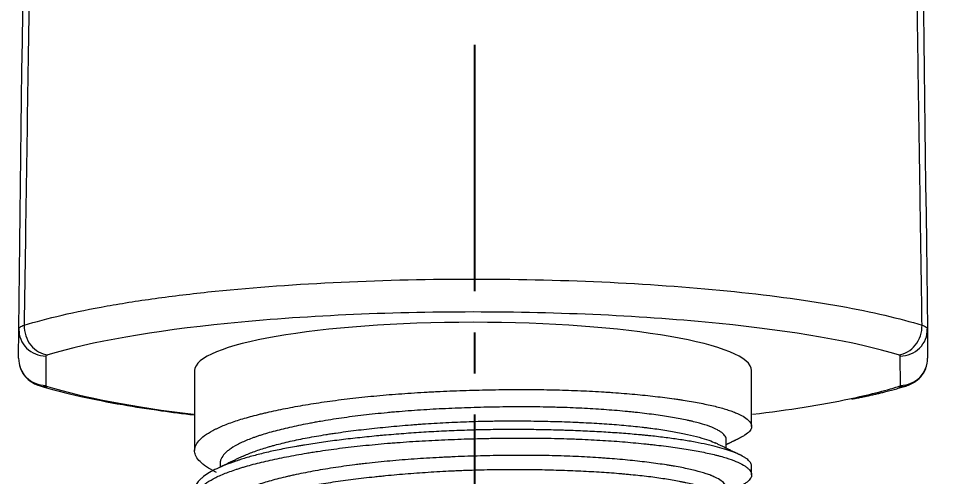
# Model space of a CAD drawing. Header units: inches. Extents: x 1105 to 1525, y -292 to 302.
# Drawn here: x 1207.48 to 1241.56, y -167.93 to -151.07 of the extents above; entities that cross this region are included whole.
import ezdxf

# ---------------------------------------------------------------- set-up
doc = ezdxf.new("R2010")
doc.units = ezdxf.units.IN
doc.header["$LTSCALE"] = 2.42
doc.header["$MEASUREMENT"] = 0
doc.header["$PDMODE"] = 3
doc.header["$PDSIZE"] = 0.3125
doc.linetypes.add('CENTER2', pattern=[1.125, 0.75, -0.125, 0.125, -0.125])
doc.layers.get('0').update_dxf_attribs({"linetype": 'CONTINUOUS'})
doc.layers.get('Defpoints').update_dxf_attribs({"linetype": 'CONTINUOUS'})
doc.layers.add('CENTER', color=1, linetype='CENTER2')
doc.layers.add('DIM', color=3, linetype='CONTINUOUS', lineweight=18)
doc.styles.get("Standard").update_dxf_attribs({"font": 'arial.ttf', "width": 0.8})
doc.dimstyles.new('ISO-25', dxfattribs={"dimtxt": 5, "dimasz": 2.5, "dimexe": 1.25, "dimexo": 0.625, "dimgap": 2, "dimtad": 1, "dimtih": 1, "dimtoh": 1, "dimdec": 1, "dimdsep": 46, "dimtxsty": 'Standard', "dimcen": 0, "dimclrd": 3, "dimclre": 3, "dimclrt": 4, "dimadec": 0, "dimazin": 0, "dimtfac": 1, "dimtdec": 1, "dimtmove": 0, "dimatfit": 3, "dimfxl": 1, "dimarcsym": 0})

# ---------------------------------------------------------------- blocks, each defined once
blk = doc.blocks.new('*D37')
at = {"layer": 'Defpoints', "color": 0, "transparency": 16777216}
for p in [(1228.664, 82.988), (1322.64, 82.988), (1224.209, -176.481)]:
    blk.add_point(p, dxfattribs=at)
at = {"layer": 'DIM', "color": 3, "lineweight": -2, "transparency": 16777216}
for p, q in [((1229.289, 82.988), (1323.89, 82.988)), ((1322.64, 77.988), (1322.64, -42.193)), ((1322.64, -171.481), (1322.64, -51.299)), ((1224.834, -176.481), (1323.89, -176.481))]:
    blk.add_line(p, q, dxfattribs=at)
at = {"layer": 'DIM', "color": 3, "transparency": 16777216}
for points in [[(1321.806, 77.988), (1323.473, 77.988), (1322.64, 82.988)], [(1321.806, -171.481), (1323.473, -171.481), (1322.64, -176.481)]]:
    blk.add_solid(points, dxfattribs=at)
at = {"layer": 'DIM', "color": 4, "transparency": 16777216, "insert": (1322.64, -46.746), "char_height": 5, "attachment_point": 5}
blk.add_mtext('259.5', dxfattribs=at)

msp = doc.modelspace()

# ---------------------------------------------------------------- linework, layer by layer
at = {"linetype": 'Continuous', "lineweight": 18, "extrusion": (-1, -2.22045e-16, 0)}
for p, q in [((1207.48, -163.577), (1207.486, -162.498)), ((1240.931, -162.498), (1240.937, -163.577)), ((1213.959, -164.033), (1213.959, -166.978)), ((1234.459, -166.085), (1234.459, -164.033)), ((1233.524, -166.888), (1233.524, -166.562)), ((1214.893, -167.456), (1214.893, -167.588)), ((1234.459, -167.872), (1234.459, -167.555))]:
    msp.add_line(p, q, dxfattribs=at)
at = {"linetype": 'Continuous', "lineweight": 13, "extrusion": (-1, -2.22045e-16, 0)}
for p, q in [((1208.486, -163.495), (1208.48, -164.574)), ((1239.937, -164.574), (1239.931, -163.495))]:
    msp.add_line(p, q, dxfattribs=at)
at = {"linetype": 'Continuous', "lineweight": 13}
for centre, major_axis, ratio, start_param, end_param in [((1208.486, -162.51), (1, -0.005), 0.984807, 3.134556, 4.71757), ((1208.552, -162.467), (-0.291, 0.957), 0.855104, 1.208734, 2.800059), ((1239.865, -162.467), (0.291, 0.957), 0.855097, 3.483119, 5.07447), ((1239.931, -162.51), (1, 0.005), 0.984807, 4.707208, 6.290222), ((1208.48, -163.589), (1, -0.005), 0.984807, 3.134556, 4.71757), ((1208.545, -163.632), (0.293, 0.956), 0.856909, 3.126214, 3.485189), ((1239.872, -163.632), (-0.293, 0.956), 0.856905, 2.798001, 3.157223)]:
    msp.add_ellipse(centre, major_axis=major_axis, ratio=ratio, start_param=start_param, end_param=end_param, dxfattribs=at)
at = {"linetype": 'Continuous', "lineweight": 18}
for centre, major_axis, ratio, start_param, end_param in [((1224.209, -164.033), (-10.25, 0), 0.173648, 3.141593, 6.283185), ((1239.937, -163.589), (1, 0.005), 0.984807, 4.707208, 6.290222)]:
    msp.add_ellipse(centre, major_axis=major_axis, ratio=ratio, start_param=start_param, end_param=end_param, dxfattribs=at)
at = {"linetype": 'Continuous', "lineweight": 13}
for points, knots in [([(1209.652, -44.592), (1209.638, -45.33), (1209.611, -46.802), (1209.57, -49.002), (1209.529, -51.19), (1209.489, -53.364), (1209.449, -55.526), (1209.409, -57.674), (1209.37, -59.809), (1209.332, -61.931), (1209.294, -64.04), (1209.256, -66.136), (1209.218, -68.219), (1209.181, -70.288), (1209.144, -72.345), (1209.108, -74.388), (1209.072, -76.418), (1209.037, -78.435), (1209.001, -80.439), (1208.967, -82.43), (1208.932, -84.408), (1208.898, -86.373), (1208.864, -88.324), (1208.831, -90.263), (1208.798, -92.188), (1208.766, -94.1), (1208.733, -96), (1208.701, -97.886), (1208.67, -99.758), (1208.639, -101.618), (1208.586, -104.783), (1208.512, -109.264), (1208.417, -115.074), (1208.322, -120.906), (1208.229, -126.762), (1208.136, -132.64), (1208.044, -138.54), (1207.953, -144.463), (1207.863, -150.409), (1207.773, -156.378), (1207.713, -160.364), (1207.684, -162.361)], [0, 0, 0, 0, 0.018804, 0.037496, 0.056077, 0.074546, 0.092903, 0.111149, 0.129283, 0.147306, 0.165216, 0.183016, 0.200703, 0.21828, 0.235744, 0.253097, 0.270338, 0.287468, 0.304486, 0.321393, 0.338188, 0.354871, 0.371443, 0.387903, 0.404251, 0.420488, 0.436614, 0.452628, 0.46853, 0.484321, 0.5, 0.549138, 0.598468, 0.647989, 0.697702, 0.747606, 0.797702, 0.847989, 0.898468, 0.949138, 1, 1, 1, 1]), ([(1240.733, -162.361), (1240.718, -161.323), (1240.687, -159.246), (1240.64, -156.133), (1240.593, -153.021), (1240.546, -149.911), (1240.499, -146.802), (1240.451, -143.696), (1240.403, -140.591), (1240.355, -137.488), (1240.307, -134.386), (1240.258, -131.287), (1240.209, -128.189), (1240.16, -125.093), (1240.11, -121.999), (1240.06, -118.906), (1240.01, -115.815), (1239.96, -112.726), (1239.909, -109.639), (1239.858, -106.553), (1239.805, -103.344), (1239.749, -99.988), (1239.689, -96.462), (1239.628, -92.87), (1239.565, -89.212), (1239.501, -85.486), (1239.435, -81.694), (1239.367, -77.836), (1239.298, -73.91), (1239.227, -69.919), (1239.155, -65.86), (1239.08, -61.735), (1239.004, -57.544), (1238.926, -53.286), (1238.846, -48.961), (1238.792, -46.056), (1238.765, -44.593)], [0, 0, 0, 0, 0.026448, 0.052882, 0.079301, 0.105705, 0.132094, 0.158469, 0.184829, 0.211174, 0.237504, 0.26382, 0.290121, 0.316407, 0.342679, 0.368936, 0.395178, 0.421406, 0.447618, 0.473817, 0.5, 0.529369, 0.559304, 0.589806, 0.620874, 0.652508, 0.684708, 0.717475, 0.750808, 0.784708, 0.819174, 0.854206, 0.889805, 0.92597, 0.962702, 1, 1, 1, 1]), ([(1239.865, -163.452), (1238.283, -162.971), (1235.985, -162.571), (1230.546, -162.023), (1227.38, -161.873), (1221.04, -161.874), (1217.895, -162.021), (1212.444, -162.569), (1210.134, -162.971), (1208.552, -163.452)], [0, 0, 0, 0, 0.25, 0.25, 0.5, 0.5, 0.75, 0.75, 1, 1, 1, 1]), ([(1207.486, -162.498), (1207.486, -162.486), (1207.49, -162.474), (1207.507, -162.45), (1207.52, -162.438), (1207.553, -162.415), (1207.574, -162.403), (1207.624, -162.382), (1207.652, -162.371), (1207.684, -162.361)], [0, 0, 0, 0, 0.25, 0.25, 0.5, 0.5, 0.75, 0.75, 1, 1, 1, 1]), ([(1240.733, -162.361), (1240.765, -162.371), (1240.794, -162.382), (1240.843, -162.403), (1240.864, -162.415), (1240.897, -162.438), (1240.91, -162.45), (1240.927, -162.474), (1240.931, -162.486), (1240.931, -162.498)], [0, 0, 0, 0, 0.25, 0.25, 0.5, 0.5, 0.75, 0.75, 1, 1, 1, 1])]:
    msp.add_open_spline(points, degree=3, knots=knots, dxfattribs=at)
at = {"linetype": 'Continuous', "lineweight": 18}
for points, knots in [([(1207.486, -162.498), (1207.767, -139.913), (1208.048, -117.33), (1208.535, -78.109), (1208.742, -61.47), (1208.949, -44.832)], [0, 0, 0, 0, 0.575713, 0.575713, 1, 1, 1, 1]), ([(1239.468, -44.832), (1239.675, -61.463), (1239.882, -78.096), (1240.369, -117.317), (1240.65, -139.906), (1240.931, -162.498)], [0, 0, 0, 0, 0.424114, 0.424114, 1, 1, 1, 1]), ([(1207.684, -162.361), (1208.518, -162.102), (1209.55, -161.863), (1211.33, -161.546), (1211.962, -161.447), (1213.293, -161.266), (1213.992, -161.183), (1216.172, -160.961), (1217.738, -160.848), (1220.975, -160.697), (1222.647, -160.659), (1225.982, -160.662), (1227.645, -160.703), (1230.853, -160.859), (1232.397, -160.974), (1235.259, -161.271), (1236.575, -161.453), (1238.902, -161.87), (1239.913, -162.106), (1240.733, -162.361)], [0, 0, 0, 0, 0.125, 0.125, 0.1875, 0.1875, 0.25, 0.25, 0.375, 0.375, 0.5, 0.5, 0.625, 0.625, 0.75, 0.75, 0.875, 0.875, 1, 1, 1, 1]), ([(1208.552, -163.452), (1208.537, -163.457), (1208.524, -163.461), (1208.496, -163.476), (1208.486, -163.485), (1208.486, -163.495)], [0, 0, 0, 0, 0.347252, 0.347252, 1, 1, 1, 1]), ([(1239.931, -163.495), (1239.931, -163.49), (1239.928, -163.485), (1239.913, -163.47), (1239.893, -163.461), (1239.865, -163.452)], [0, 0, 0, 0, 0.347407, 0.347407, 1, 1, 1, 1]), ([(1207.496, -163.76), (1207.515, -163.87), (1207.582, -164.069), (1207.768, -164.317), (1207.997, -164.488), (1208.161, -164.559), (1208.242, -164.585)], [0, 0, 0, 0, 0.280056, 0.547843, 0.790182, 1, 1, 1, 1]), ([(1240.175, -164.585), (1240.324, -164.537), (1240.551, -164.416), (1240.816, -164.114), (1240.898, -163.893), (1240.922, -163.76)], [0, 0, 0, 0, 0.375605, 0.661786, 1, 1, 1, 1]), ([(1208.242, -164.585), (1208.7, -164.724), (1209.641, -164.969), (1211.191, -165.273), (1212.615, -165.496), (1213.532, -165.615), (1213.951, -165.664), (1213.958, -165.665)], [0, 0, 0, 0, 0.321253, 0.594769, 0.820052, 0.997057, 1, 1, 1, 1]), ([(1208.48, -164.574), (1208.48, -164.579), (1208.483, -164.584), (1208.498, -164.599), (1208.518, -164.608), (1208.545, -164.617)], [0, 0, 0, 0, 0.344938, 0.344938, 1, 1, 1, 1]), ([(1239.872, -164.617), (1239.887, -164.612), (1239.899, -164.607), (1239.927, -164.593), (1239.937, -164.583), (1239.937, -164.574)], [0, 0, 0, 0, 0.344954, 0.344954, 1, 1, 1, 1]), ([(1214.765, -167.778), (1214.748, -167.77), (1214.732, -167.762), (1214.596, -167.694), (1214.489, -167.633), (1214.372, -167.555), (1214.35, -167.54), (1214.307, -167.509), (1214.245, -167.462), (1214.192, -167.415), (1214.098, -167.321), (1214.001, -167.196), (1213.963, -167.069), (1213.957, -166.972), (1213.959, -166.94), (1213.966, -166.899), (1213.968, -166.891), (1213.972, -166.874), (1213.974, -166.866), (1213.981, -166.842), (1213.986, -166.825), (1214.019, -166.744), (1214.061, -166.679), (1214.172, -166.551), (1214.243, -166.487), (1214.412, -166.361), (1214.511, -166.299), (1214.654, -166.222), (1214.684, -166.207), (1214.729, -166.184), (1214.745, -166.177), (1214.776, -166.161), (1214.855, -166.124), (1214.94, -166.087), (1215.152, -165.999), (1215.46, -165.885), (1215.818, -165.777), (1216.106, -165.698), (1216.205, -165.672), (1216.359, -165.634), (1216.411, -165.621), (1216.517, -165.596), (1216.57, -165.583), (1216.842, -165.52), (1217.068, -165.472), (1217.54, -165.379), (1218.031, -165.289), (1218.559, -165.208), (1218.968, -165.149), (1219.108, -165.131), (1219.39, -165.094), (1219.533, -165.077), (1219.965, -165.026), (1220.258, -164.995), (1220.854, -164.938), (1221.156, -164.913), (1221.772, -164.866), (1222.084, -164.846), (1222.481, -164.823), (1222.561, -164.819), (1222.72, -164.811), (1222.959, -164.799), (1223.198, -164.788), (1223.676, -164.769), (1223.995, -164.758), (1224.632, -164.741), (1224.951, -164.735), (1225.429, -164.729), (1225.588, -164.728), (1225.787, -164.727), (1225.827, -164.727), (1225.907, -164.727), (1225.947, -164.727), (1226.066, -164.727), (1226.145, -164.727), (1226.539, -164.729), (1226.85, -164.732), (1227.461, -164.746), (1227.761, -164.755), (1228.353, -164.778), (1228.643, -164.793), (1229, -164.814), (1229.071, -164.819), (1229.178, -164.826), (1229.213, -164.828), (1229.283, -164.833), (1229.458, -164.845), (1229.629, -164.858), (1230.033, -164.891), (1230.553, -164.939), (1231.035, -164.995), (1231.383, -165.039), (1231.497, -165.054), (1231.663, -165.078), (1231.718, -165.086), (1231.827, -165.102), (1231.881, -165.11), (1232.146, -165.151), (1232.345, -165.185), (1232.718, -165.256), (1233.065, -165.33), (1233.362, -165.409), (1233.566, -165.472), (1233.631, -165.493), (1233.753, -165.536), (1233.811, -165.558), (1233.972, -165.624), (1234.065, -165.668), (1234.222, -165.759), (1234.286, -165.806), (1234.385, -165.899), (1234.419, -165.946), (1234.444, -166.006), (1234.448, -166.017), (1234.454, -166.041), (1234.456, -166.053), (1234.46, -166.088), (1234.458, -166.111), (1234.443, -166.181), (1234.392, -166.272), (1234.282, -166.362), (1234.178, -166.429), (1234.139, -166.451), (1234.086, -166.479), (1234.075, -166.485), (1234.053, -166.496), (1234.042, -166.501), (1234.03, -166.507), (1234.029, -166.507), (1234.028, -166.508)], [0, 0, 0, 0, 0.003228, 0.003228, 0.027685, 0.027685, 0.0338, 0.0338, 0.039914, 0.052142, 0.052142, 0.0766, 0.101057, 0.101057, 0.113285, 0.113285, 0.116342, 0.116342, 0.119399, 0.119399, 0.125514, 0.125514, 0.149971, 0.149971, 0.174428, 0.174428, 0.198885, 0.198885, 0.204999, 0.204999, 0.208056, 0.208056, 0.211113, 0.223342, 0.223342, 0.247799, 0.272256, 0.272256, 0.284484, 0.284484, 0.290599, 0.290599, 0.296713, 0.296713, 0.32117, 0.32117, 0.345627, 0.370084, 0.370084, 0.382313, 0.382313, 0.394541, 0.394541, 0.418998, 0.418998, 0.443455, 0.443455, 0.467912, 0.467912, 0.474027, 0.474027, 0.480141, 0.492369, 0.492369, 0.516826, 0.516826, 0.541284, 0.541284, 0.553512, 0.553512, 0.556569, 0.556569, 0.559626, 0.559626, 0.565741, 0.565741, 0.590198, 0.590198, 0.614655, 0.614655, 0.639112, 0.639112, 0.645226, 0.645226, 0.648283, 0.648283, 0.65134, 0.663569, 0.663569, 0.688026, 0.712483, 0.712483, 0.724711, 0.724711, 0.730826, 0.730826, 0.73694, 0.73694, 0.761397, 0.761397, 0.785854, 0.810311, 0.810311, 0.82254, 0.82254, 0.834768, 0.834768, 0.859225, 0.859225, 0.883682, 0.883682, 0.908139, 0.908139, 0.914254, 0.914254, 0.920368, 0.920368, 0.932596, 0.932596, 0.957053, 0.98151, 0.98151, 0.993739, 0.993739, 0.996796, 0.996796, 0.999853, 0.999853, 1, 1, 1, 1]), ([(1233.524, -166.566), (1233.524, -166.538), (1233.518, -166.51), (1233.487, -166.438), (1233.453, -166.393), (1233.378, -166.326), (1233.349, -166.304), (1233.307, -166.276), (1233.299, -166.27), (1233.281, -166.259), (1233.254, -166.243), (1233.225, -166.226), (1233.124, -166.172), (1233.028, -166.129), (1232.808, -166.047), (1232.684, -166.007), (1232.476, -165.949), (1232.403, -165.93), (1232.288, -165.902), (1232.229, -165.889), (1232.168, -165.875), (1232.127, -165.866), (1232.106, -165.861), (1231.917, -165.821), (1231.738, -165.787), (1231.355, -165.722), (1231.152, -165.691), (1230.723, -165.633), (1230.496, -165.605), (1230.199, -165.572), (1230.138, -165.566), (1230.016, -165.553), (1229.955, -165.547), (1229.769, -165.529), (1229.642, -165.517), (1229.258, -165.484), (1228.731, -165.445), (1228.173, -165.416), (1227.744, -165.398), (1227.598, -165.393), (1227.378, -165.386), (1227.304, -165.384), (1227.155, -165.38), (1227.081, -165.378), (1226.708, -165.37), (1226.407, -165.367), (1225.799, -165.365), (1225.493, -165.367), (1224.875, -165.376), (1224.563, -165.383), (1223.934, -165.402), (1223.622, -165.414), (1223.003, -165.442), (1222.696, -165.458), (1222.088, -165.497), (1221.786, -165.519), (1221.412, -165.55), (1221.337, -165.556), (1221.188, -165.569), (1221.114, -165.576), (1220.893, -165.597), (1220.747, -165.612), (1220.316, -165.657), (1219.756, -165.723), (1219.226, -165.799), (1218.84, -165.86), (1218.713, -165.881), (1218.525, -165.914), (1218.463, -165.924), (1218.34, -165.947), (1218.28, -165.958), (1217.98, -166.014), (1217.752, -166.061), (1217.319, -166.157), (1217.114, -166.206), (1216.727, -166.308), (1216.545, -166.361), (1216.332, -166.43), (1216.291, -166.443), (1216.209, -166.471), (1216.089, -166.513), (1215.978, -166.556), (1215.766, -166.642), (1215.64, -166.7), (1215.415, -166.82), (1215.317, -166.881), (1215.212, -166.959), (1215.182, -166.982), (1215.154, -167.006), (1215.136, -167.022), (1215.127, -167.03), (1215.084, -167.07), (1215.054, -167.101), (1214.975, -167.197), (1214.938, -167.261), (1214.9, -167.37), (1214.893, -167.415), (1214.893, -167.46)], [0, 0, 0, 0, 0.019791, 0.019791, 0.051712, 0.051712, 0.067672, 0.067672, 0.071662, 0.071662, 0.075652, 0.083632, 0.083632, 0.115552, 0.115552, 0.147473, 0.147473, 0.163433, 0.163433, 0.171413, 0.175403, 0.175403, 0.179393, 0.179393, 0.211313, 0.211313, 0.243234, 0.243234, 0.275154, 0.275154, 0.283134, 0.283134, 0.291114, 0.291114, 0.307074, 0.307074, 0.338995, 0.370915, 0.370915, 0.386875, 0.386875, 0.394855, 0.394855, 0.402835, 0.402835, 0.434756, 0.434756, 0.466676, 0.466676, 0.498596, 0.498596, 0.530517, 0.530517, 0.562437, 0.562437, 0.594357, 0.594357, 0.602337, 0.602337, 0.610317, 0.610317, 0.626278, 0.626278, 0.658198, 0.690118, 0.690118, 0.706078, 0.706078, 0.714058, 0.714058, 0.722038, 0.722038, 0.753959, 0.753959, 0.785879, 0.785879, 0.817799, 0.817799, 0.82578, 0.82578, 0.83376, 0.84972, 0.84972, 0.88164, 0.88164, 0.91356, 0.91356, 0.92154, 0.925531, 0.925531, 0.929521, 0.929521, 0.945481, 0.945481, 0.977401, 0.977401, 1, 1, 1, 1]), ([(1215.721, -167.187), (1215.737, -167.179), (1215.753, -167.172), (1215.891, -167.111), (1216.025, -167.057), (1216.317, -166.952), (1216.475, -166.901), (1216.687, -166.838), (1216.73, -166.825), (1216.818, -166.8), (1216.863, -166.788), (1216.999, -166.751), (1217.092, -166.727), (1217.377, -166.656), (1217.577, -166.611), (1217.994, -166.524), (1218.212, -166.483), (1218.553, -166.424), (1218.669, -166.405), (1218.846, -166.377), (1218.906, -166.367), (1219.026, -166.349), (1219.087, -166.34), (1219.394, -166.295), (1219.644, -166.261), (1220.156, -166.198), (1220.68, -166.139), (1221.224, -166.087), (1221.641, -166.051), (1221.781, -166.039), (1221.993, -166.023), (1222.064, -166.017), (1222.206, -166.007), (1222.278, -166.002), (1222.633, -165.977), (1222.919, -165.96), (1223.492, -165.93), (1223.78, -165.918), (1224.357, -165.899), (1224.647, -165.892), (1225.011, -165.886), (1225.084, -165.885), (1225.229, -165.884), (1225.446, -165.882), (1225.661, -165.881), (1226.089, -165.882), (1226.652, -165.888), (1227.201, -165.902), (1227.608, -165.915), (1227.743, -165.92), (1227.944, -165.928), (1228.01, -165.931), (1228.143, -165.937), (1228.209, -165.94), (1228.537, -165.957), (1228.791, -165.972), (1229.285, -166.005), (1229.524, -166.023), (1229.988, -166.064), (1230.212, -166.086), (1230.482, -166.117), (1230.536, -166.123), (1230.642, -166.136), (1230.695, -166.143), (1230.851, -166.163), (1230.952, -166.176), (1231.247, -166.219), (1231.619, -166.279), (1231.948, -166.345), (1232.255, -166.414), (1232.398, -166.449), (1232.66, -166.523), (1232.779, -166.56), (1232.978, -166.631), (1233.062, -166.665), (1233.135, -166.7)], [0, 0, 0, 0, 0.005072, 0.005072, 0.043498, 0.043498, 0.081924, 0.081924, 0.091531, 0.091531, 0.101137, 0.101137, 0.12035, 0.12035, 0.158776, 0.158776, 0.197203, 0.197203, 0.216416, 0.216416, 0.226022, 0.226022, 0.235629, 0.235629, 0.274055, 0.274055, 0.312481, 0.350907, 0.350907, 0.37012, 0.37012, 0.379726, 0.379726, 0.389333, 0.389333, 0.427759, 0.427759, 0.466185, 0.466185, 0.504611, 0.504611, 0.514218, 0.514218, 0.523824, 0.543037, 0.543037, 0.581463, 0.619889, 0.619889, 0.639102, 0.639102, 0.648709, 0.648709, 0.658315, 0.658315, 0.696741, 0.696741, 0.735167, 0.735167, 0.773594, 0.773594, 0.7832, 0.7832, 0.792807, 0.792807, 0.81202, 0.81202, 0.850446, 0.888872, 0.888872, 0.927298, 0.927298, 0.965724, 0.965724, 1, 1, 1, 1]), ([(1234.459, -167.553), (1234.459, -167.553), (1234.459, -167.553), (1234.458, -167.516), (1234.439, -167.443), (1234.384, -167.372), (1234.328, -167.318), (1234.296, -167.291), (1234.259, -167.264), (1234.233, -167.246), (1234.22, -167.238), (1234.149, -167.193), (1234.084, -167.158), (1233.936, -167.089), (1233.771, -167.021), (1233.472, -166.921), (1233.238, -166.857), (1233.081, -166.817), (1233.049, -166.81), (1232.984, -166.794), (1232.951, -166.786), (1232.85, -166.763), (1232.78, -166.747), (1232.568, -166.702), (1232.27, -166.644), (1231.944, -166.591), (1231.604, -166.54), (1231.428, -166.515), (1231.06, -166.47), (1230.869, -166.448), (1230.622, -166.422), (1230.572, -166.417), (1230.471, -166.408), (1230.32, -166.393), (1230.166, -166.38), (1229.855, -166.353), (1229.431, -166.321), (1228.767, -166.28), (1228.306, -166.258), (1227.954, -166.244), (1227.835, -166.239), (1227.656, -166.233), (1227.595, -166.231), (1227.475, -166.227), (1227.173, -166.218), (1226.625, -166.206), (1225.885, -166.199), (1225.385, -166.201), (1224.882, -166.206), (1224.629, -166.21), (1224.31, -166.218), (1224.246, -166.22), (1224.119, -166.223), (1223.928, -166.229), (1223.738, -166.236), (1223.359, -166.251), (1222.857, -166.274), (1222.112, -166.319), (1221.622, -166.355), (1221.257, -166.385), (1221.136, -166.395), (1220.954, -166.411), (1220.894, -166.416), (1220.773, -166.427), (1220.474, -166.455), (1219.947, -166.509), (1219.272, -166.588), (1218.623, -166.675), (1218.209, -166.738), (1217.955, -166.78), (1217.905, -166.788), (1217.805, -166.805), (1217.755, -166.814), (1217.608, -166.84), (1217.511, -166.857), (1217.226, -166.911), (1217.044, -166.948), (1216.692, -167.025), (1216.354, -167.104), (1216.044, -167.189), (1215.822, -167.253), (1215.714, -167.286), (1215.609, -167.32), (1215.54, -167.342), (1215.507, -167.354), (1215.34, -167.41), (1215.215, -167.456), (1214.984, -167.548), (1214.77, -167.642), (1214.499, -167.784), (1214.354, -167.882), (1214.274, -167.943), (1214.258, -167.956), (1214.228, -167.98), (1214.214, -167.993), (1214.173, -168.03), (1214.147, -168.055), (1214.079, -168.13), (1214.007, -168.229), (1213.972, -168.329), (1213.96, -168.402), (1213.959, -168.425), (1213.959, -168.447)], [0, 0, 0, 0, 0.000094, 0.000094, 0.023652, 0.047211, 0.047211, 0.05899, 0.064879, 0.064879, 0.070769, 0.070769, 0.094327, 0.094327, 0.117885, 0.141444, 0.165002, 0.165002, 0.170891, 0.170891, 0.176781, 0.176781, 0.18856, 0.18856, 0.212118, 0.235677, 0.235677, 0.259235, 0.259235, 0.282793, 0.282793, 0.288683, 0.288683, 0.294572, 0.306351, 0.306351, 0.32991, 0.353468, 0.377026, 0.377026, 0.388805, 0.388805, 0.394695, 0.394695, 0.400584, 0.424142, 0.447701, 0.471259, 0.471259, 0.494817, 0.494817, 0.500707, 0.500707, 0.506596, 0.518375, 0.518375, 0.541934, 0.565492, 0.58905, 0.58905, 0.600829, 0.600829, 0.606719, 0.606719, 0.612608, 0.636167, 0.659725, 0.683283, 0.706841, 0.706841, 0.712731, 0.712731, 0.71862, 0.71862, 0.7304, 0.7304, 0.753958, 0.753958, 0.777516, 0.801074, 0.801074, 0.812853, 0.818743, 0.818743, 0.824632, 0.824632, 0.848191, 0.848191, 0.871749, 0.895307, 0.918865, 0.918865, 0.924755, 0.924755, 0.930645, 0.930645, 0.942424, 0.942424, 0.965982, 0.98954, 0.98954, 1, 1, 1, 1]), ([(1214.747, -169.556), (1214.729, -169.547), (1214.712, -169.539), (1214.575, -169.469), (1214.47, -169.408), (1214.289, -169.286), (1214.213, -169.224), (1214.09, -169.099), (1214.043, -169.036), (1214.002, -168.956), (1213.995, -168.94), (1213.983, -168.908), (1213.977, -168.892), (1213.965, -168.843), (1213.96, -168.811), (1213.957, -168.714), (1213.97, -168.65), (1214.025, -168.521), (1214.068, -168.456), (1214.154, -168.36), (1214.186, -168.328), (1214.24, -168.28), (1214.259, -168.264), (1214.299, -168.232), (1214.321, -168.216), (1214.43, -168.136), (1214.531, -168.074), (1214.761, -167.953), (1214.89, -167.893), (1215.174, -167.777), (1215.329, -167.72), (1215.541, -167.651), (1215.606, -167.63), (1215.672, -167.609), (1215.717, -167.595), (1215.74, -167.589), (1215.854, -167.555), (1215.949, -167.528), (1216.24, -167.449), (1216.445, -167.398), (1216.876, -167.3), (1217.102, -167.252), (1217.576, -167.159), (1217.824, -167.114), (1218.115, -167.065), (1218.148, -167.06), (1218.213, -167.049), (1218.311, -167.033), (1218.543, -166.997), (1218.745, -166.968), (1219.155, -166.91), (1219.715, -166.839), (1220.301, -166.777), (1220.751, -166.735), (1220.902, -166.721), (1221.094, -166.705), (1221.133, -166.702), (1221.21, -166.696), (1221.248, -166.693), (1221.365, -166.684), (1221.442, -166.678), (1221.83, -166.649), (1222.142, -166.629), (1222.771, -166.594), (1223.087, -166.579), (1223.723, -166.554), (1224.043, -166.543), (1224.445, -166.533), (1224.526, -166.531), (1224.688, -166.527), (1224.768, -166.526), (1225.009, -166.521), (1225.169, -166.519), (1225.647, -166.514), (1226.277, -166.512), (1226.895, -166.52), (1227.354, -166.53), (1227.506, -166.534), (1227.733, -166.541), (1227.808, -166.544), (1227.959, -166.549), (1228.034, -166.552), (1228.407, -166.568), (1228.697, -166.583), (1229.263, -166.617), (1229.537, -166.637), (1230.072, -166.681), (1230.331, -166.705), (1230.645, -166.738), (1230.708, -166.745), (1230.831, -166.759), (1230.893, -166.766), (1231.075, -166.787), (1231.194, -166.802), (1231.541, -166.846), (1231.761, -166.878), (1232.177, -166.943), (1232.374, -166.977), (1232.744, -167.048), (1232.918, -167.085), (1233.1, -167.129), (1233.12, -167.134), (1233.16, -167.144), (1233.218, -167.159), (1233.351, -167.194), (1233.456, -167.224), (1233.656, -167.287), (1233.895, -167.372), (1234.078, -167.462), (1234.194, -167.53), (1234.229, -167.553), (1234.269, -167.583), (1234.276, -167.589), (1234.291, -167.6), (1234.298, -167.606), (1234.319, -167.624), (1234.332, -167.636), (1234.392, -167.694), (1234.425, -167.742), (1234.46, -167.835), (1234.463, -167.882), (1234.439, -167.974), (1234.413, -168.02), (1234.36, -168.077), (1234.349, -168.089), (1234.324, -168.111), (1234.31, -168.123), (1234.267, -168.157), (1234.235, -168.179), (1234.155, -168.229), (1234.105, -168.257), (1234.05, -168.284)], [0, 0, 0, 0, 0.003533, 0.003533, 0.028064, 0.028064, 0.052595, 0.052595, 0.077127, 0.077127, 0.08326, 0.08326, 0.089393, 0.089393, 0.101658, 0.101658, 0.12619, 0.12619, 0.150721, 0.150721, 0.162987, 0.162987, 0.16912, 0.16912, 0.175253, 0.175253, 0.199784, 0.199784, 0.224316, 0.224316, 0.248847, 0.248847, 0.25498, 0.258046, 0.258046, 0.261113, 0.261113, 0.273378, 0.273378, 0.29791, 0.29791, 0.322441, 0.322441, 0.346973, 0.346973, 0.350039, 0.350039, 0.353106, 0.359239, 0.371504, 0.371504, 0.396036, 0.420567, 0.420567, 0.432833, 0.432833, 0.435899, 0.435899, 0.438966, 0.438966, 0.445099, 0.445099, 0.46963, 0.46963, 0.494162, 0.494162, 0.518693, 0.518693, 0.524826, 0.524826, 0.530959, 0.530959, 0.543224, 0.543224, 0.567756, 0.592287, 0.592287, 0.604553, 0.604553, 0.610686, 0.610686, 0.616819, 0.616819, 0.64135, 0.64135, 0.665882, 0.665882, 0.690413, 0.690413, 0.696546, 0.696546, 0.702679, 0.702679, 0.714945, 0.714945, 0.739476, 0.739476, 0.764007, 0.764007, 0.788539, 0.788539, 0.791605, 0.791605, 0.794672, 0.800805, 0.81307, 0.81307, 0.837602, 0.862133, 0.862133, 0.874399, 0.874399, 0.877465, 0.877465, 0.880532, 0.880532, 0.886665, 0.886665, 0.911196, 0.911196, 0.935728, 0.935728, 0.960259, 0.960259, 0.966392, 0.966392, 0.972525, 0.972525, 0.984791, 0.984791, 1, 1, 1, 1]), ([(1233.524, -168.351), (1233.524, -168.34), (1233.523, -168.33), (1233.519, -168.308), (1233.511, -168.274), (1233.493, -168.24), (1233.447, -168.173), (1233.4, -168.128), (1233.277, -168.04), (1233.201, -167.996), (1233.085, -167.943), (1233.049, -167.927), (1233.011, -167.911), (1232.985, -167.901), (1232.918, -167.874), (1232.847, -167.848), (1232.664, -167.788), (1232.393, -167.71), (1232.068, -167.638), (1231.804, -167.587), (1231.713, -167.57), (1231.571, -167.545), (1231.522, -167.537), (1231.449, -167.525), (1231.424, -167.521), (1231.374, -167.513), (1231.148, -167.477), (1230.908, -167.444), (1230.462, -167.388), (1230.228, -167.361), (1229.741, -167.312), (1229.487, -167.289), (1229.19, -167.266), (1229.157, -167.264), (1229.09, -167.259), (1229.057, -167.256), (1228.956, -167.249), (1228.753, -167.235), (1228.547, -167.223), (1228.13, -167.2), (1227.562, -167.175), (1226.972, -167.161), (1226.521, -167.155), (1226.369, -167.154), (1226.177, -167.153), (1226.139, -167.153), (1226.062, -167.152), (1225.946, -167.152), (1225.831, -167.153), (1225.446, -167.154), (1225.137, -167.158), (1224.518, -167.171), (1224.208, -167.18), (1223.742, -167.196), (1223.586, -167.202), (1223.352, -167.213), (1223.235, -167.218), (1223.118, -167.224), (1223.04, -167.227), (1223.001, -167.229), (1222.651, -167.248), (1222.345, -167.266), (1221.74, -167.309), (1221.443, -167.333), (1220.856, -167.387), (1220.568, -167.416), (1220.213, -167.457), (1220.142, -167.465), (1220.001, -167.482), (1219.931, -167.491), (1219.723, -167.517), (1219.587, -167.536), (1219.185, -167.592), (1218.668, -167.672), (1218.187, -167.761), (1217.841, -167.83), (1217.727, -167.853), (1217.561, -167.89), (1217.506, -167.902), (1217.398, -167.926), (1217.345, -167.939), (1217.083, -168), (1216.886, -168.051), (1216.519, -168.156), (1216.348, -168.209), (1216.032, -168.32), (1215.886, -168.377), (1215.622, -168.495), (1215.505, -168.555), (1215.302, -168.677), (1215.216, -168.739), (1215.073, -168.864), (1215.016, -168.927), (1214.964, -169.007), (1214.955, -169.024), (1214.938, -169.056), (1214.931, -169.072), (1214.912, -169.12), (1214.903, -169.152), (1214.895, -169.204), (1214.893, -169.224), (1214.893, -169.243)], [0, 0, 0, 0, 0.007606, 0.007606, 0.015594, 0.03157, 0.03157, 0.063523, 0.063523, 0.095476, 0.095476, 0.103465, 0.107459, 0.107459, 0.111453, 0.127429, 0.127429, 0.159382, 0.191335, 0.191335, 0.207312, 0.207312, 0.2153, 0.2153, 0.219294, 0.219294, 0.223288, 0.255241, 0.255241, 0.287194, 0.287194, 0.319147, 0.319147, 0.323141, 0.323141, 0.327135, 0.327135, 0.335124, 0.3511, 0.3511, 0.383053, 0.415006, 0.415006, 0.430982, 0.430982, 0.434977, 0.434977, 0.438971, 0.446959, 0.446959, 0.478912, 0.478912, 0.510865, 0.510865, 0.526841, 0.526841, 0.53483, 0.538824, 0.538824, 0.542818, 0.542818, 0.574771, 0.574771, 0.606724, 0.606724, 0.638677, 0.638677, 0.646665, 0.646665, 0.654653, 0.654653, 0.67063, 0.67063, 0.702583, 0.734535, 0.734535, 0.750512, 0.750512, 0.7585, 0.7585, 0.766488, 0.766488, 0.798441, 0.798441, 0.830394, 0.830394, 0.862347, 0.862347, 0.8943, 0.8943, 0.926253, 0.926253, 0.958206, 0.958206, 0.966194, 0.966194, 0.974183, 0.974183, 0.990159, 0.990159, 1, 1, 1, 1]), ([(1215.654, -169.005), (1215.733, -168.967), (1215.818, -168.929), (1215.975, -168.865), (1216.044, -168.838), (1216.153, -168.798), (1216.19, -168.785), (1216.265, -168.758), (1216.303, -168.745), (1216.497, -168.68), (1216.83, -168.579), (1217.203, -168.484), (1217.597, -168.393), (1217.805, -168.349), (1218.077, -168.296), (1218.133, -168.286), (1218.244, -168.265), (1218.412, -168.235), (1218.585, -168.205), (1218.935, -168.149), (1219.416, -168.077), (1219.924, -168.013), (1220.316, -167.967), (1220.448, -167.952), (1220.649, -167.931), (1220.717, -167.924), (1220.853, -167.91), (1220.921, -167.903), (1221.263, -167.87), (1221.539, -167.845), (1222.097, -167.801), (1222.378, -167.781), (1222.947, -167.745), (1223.235, -167.73), (1223.597, -167.713), (1223.67, -167.71), (1223.815, -167.704), (1223.888, -167.701), (1224.107, -167.694), (1224.253, -167.689), (1224.688, -167.677), (1225.264, -167.668), (1225.833, -167.667), (1226.399, -167.672), (1226.68, -167.676), (1227.239, -167.689), (1227.512, -167.698), (1228.046, -167.719), (1228.568, -167.744), (1229.065, -167.776), (1229.429, -167.803), (1229.549, -167.813), (1229.726, -167.828), (1229.785, -167.833), (1229.901, -167.843), (1229.959, -167.849), (1230.243, -167.876), (1230.461, -167.9), (1230.876, -167.952), (1231.074, -167.98), (1231.451, -168.039), (1231.63, -168.07), (1231.841, -168.111), (1231.883, -168.12), (1231.965, -168.136), (1232.085, -168.162), (1232.199, -168.188), (1232.416, -168.241), (1232.682, -168.313), (1232.899, -168.388), (1233.041, -168.444), (1233.084, -168.463), (1233.124, -168.481)], [0, 0, 0, 0, 0.026445, 0.026445, 0.045552, 0.045552, 0.055105, 0.055105, 0.064659, 0.064659, 0.102874, 0.141088, 0.141088, 0.179303, 0.179303, 0.188857, 0.188857, 0.19841, 0.217518, 0.217518, 0.255732, 0.293947, 0.293947, 0.313054, 0.313054, 0.322608, 0.322608, 0.332161, 0.332161, 0.370376, 0.370376, 0.408591, 0.408591, 0.446805, 0.446805, 0.456359, 0.456359, 0.465913, 0.465913, 0.48502, 0.48502, 0.523234, 0.561449, 0.561449, 0.599664, 0.599664, 0.637878, 0.637878, 0.676093, 0.714308, 0.714308, 0.733415, 0.733415, 0.742968, 0.742968, 0.752522, 0.752522, 0.790737, 0.790737, 0.828951, 0.828951, 0.867166, 0.867166, 0.87672, 0.87672, 0.886273, 0.905381, 0.905381, 0.943595, 0.98181, 0.98181, 1, 1, 1, 1])]:
    msp.add_open_spline(points, degree=3, knots=knots, dxfattribs=at)
for points, degree in [([(1207.489, -162.48), (1207.501, -162.681)], 1), ([(1240.916, -162.681), (1240.928, -162.48)], 1), ([(1238.15, -165.079), (1239.331, -164.855), (1240.175, -164.585)], 2), ([(1234.498, -165.641), (1235.823, -165.48), (1237.026, -165.288), (1238.064, -165.071)], 3), ([(1233.524, -166.752), (1233.781, -166.627), (1234.037, -166.503)], 2), ([(1234.022, -167.129), (1233.57, -166.911), (1233.117, -166.691)], 2), ([(1215.743, -167.176), (1215.297, -167.392), (1214.85, -167.609)], 2)]:
    msp.add_open_spline(points, degree=degree, dxfattribs=at)
at = {"linetype": 'Continuous', "lineweight": 13}
for points in [[(1208.545, -164.617), (1209.879, -165.025), (1211.731, -165.376), (1213.919, -165.641)], [(1238.064, -165.071), (1238.74, -164.93), (1239.347, -164.777), (1239.872, -164.617)]]:
    msp.add_open_spline(points, degree=3, dxfattribs=at)
at = {"layer": 'CENTER', "ltscale": 5}
msp.add_line((1224.261, 92.988), (1224.261, -186.481), dxfattribs=at)

# ---------------------------------------------------------------- dimensions: what is measured, and where the dimension line sits
at = {"layer": 'DIM'}
dim = msp.add_linear_dim(base=(1322.64, 82.988), p1=(1224.209, -176.481), p2=(1228.664, 82.988), angle=90, dimstyle='ISO-25', override={"dimasz": 5, "dimtad": 0}, dxfattribs=at)
dim.commit()
dim.dimension.update_dxf_attribs({"geometry": '*D37', "text_midpoint": (1322.64, -46.746)})

doc.saveas('drawing.dxf')
